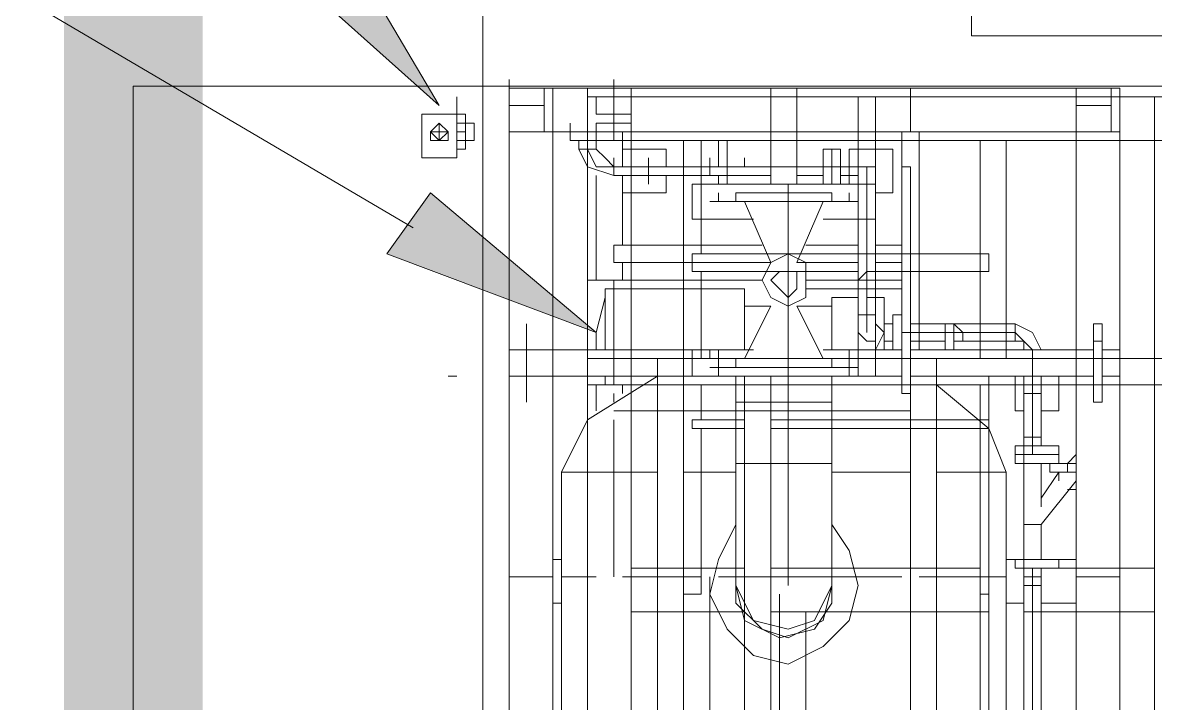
# Model space of a CAD drawing. Header units: inches. Extents: x -1128 to 651, y 96 to 845.
# Drawn here: x -924.321 to -920.634, y 728.266 to 730.481 of the extents above; entities that cross this region are included whole.
import ezdxf

# ---------------------------------------------------------------- set-up
doc = ezdxf.new("R2010")
doc.units = ezdxf.units.IN
doc.header["$MEASUREMENT"] = 0
doc.linetypes.add('DIVIDE', pattern=[1.25, 0.5, -0.25, 0, -0.25, 0, -0.25])
doc.layers.add('BORDER', color=4, linetype='Continuous')
doc.layers.add('Layer 1', color=7, linetype='Continuous')
doc.layers.add('Equipment', color=7, linetype='Continuous', lineweight=0)
doc.layers.add('Layout', color=6, linetype='Continuous', lineweight=18)

msp = doc.modelspace()

# ---------------------------------------------------------------- hatches: boundary and pattern name
at = {"layer": 'Layer 1', "lineweight": 0}
for points in [[(-923.334, 730.8365), (-922.9649, 730.2116), (-923.5046, 730.6944)], [(-922.9933, 729.9276), (-922.4537, 729.4732), (-923.1353, 729.7288)]]:
    msp.add_hatch(color=0, dxfattribs=at).paths.add_polyline_path(points)

# ---------------------------------------------------------------- linework, layer by layer
at = {"layer": 'BORDER', "lineweight": 0}
msp.add_lwpolyline([(-920.3512, 730.2748), (-923.9612, 730.2748), (-923.9612, 723.0548), (-920.3512, 723.0548)], close=True, dxfattribs=at)
at = {"layer": 'Equipment', "color": 0}
for points in [[(-922.8228, 723.0548), (-915.6093, 723.0548), (-915.6093, 735.6927), (-922.8228, 735.6927), (-922.8228, 723.0548)], [(-922.7377, 730.2684), (-922.7377, 730.2968)], [(-922.3968, 730.2968), (-922.3968, 730.2401)], [(-922.3968, 730.2401), (-922.3968, 730.2968)], [(-920.7496, 730.2684), (-922.7377, 730.2684)], [(-920.7496, 730.1265), (-922.7377, 730.1265), (-922.7377, 730.2684)], [(-922.7377, 723.14), (-922.5956, 723.14), (-922.5956, 730.2684)], [(-922.7377, 723.14), (-922.7377, 730.2684), (-922.5956, 730.2684)], [(-922.7377, 730.2116), (-922.624, 730.2116), (-922.624, 730.2684)], [(-922.7377, 730.2684), (-922.7377, 730.1265)], [(-922.624, 730.2116), (-922.7377, 730.2116), (-922.7377, 730.2684)], [(-922.5956, 730.2684), (-922.624, 730.2684)], [(-922.5956, 730.1265), (-922.5956, 730.2684)], [(-922.4821, 730.2401), (-922.4821, 730.2684)], [(-922.4821, 730.1832), (-922.4821, 730.2684)], [(-922.3968, 730.098), (-922.3968, 730.2684)], [(-922.3402, 730.2401), (-922.3402, 730.2684)], [(-921.8005, 730.2684), (-921.8856, 730.2684), (-921.8856, 729.956)], [(-921.8005, 729.956), (-921.8005, 730.2684)], [(-921.4312, 730.1265), (-921.4312, 730.2684)], [(-920.8918, 723.14), (-920.8918, 730.2684), (-920.7496, 730.2684), (-920.7496, 723.14), (-920.8918, 723.14)], [(-920.8918, 730.2116), (-920.8918, 730.2684)], [(-920.8918, 730.2684), (-920.8918, 730.1265)], [(-920.8918, 730.2116), (-920.7781, 730.2116), (-920.7781, 730.2684)], [(-920.7496, 730.2684), (-920.7781, 730.2684)], [(-920.7496, 730.2684), (-920.7496, 730.1265)], [(-920.7496, 730.1265), (-920.7496, 730.2684)], [(-922.9081, 730.2116), (-922.9081, 730.2401)], [(-922.7377, 730.1265), (-922.7377, 730.2116)], [(-922.624, 730.2116), (-922.624, 730.1265)], [(-922.4821, 730.2401), (-922.3968, 730.2401)], [(-920.494, 730.2401), (-922.4821, 730.2401)], [(-920.494, 730.098), (-922.4821, 730.098), (-922.4821, 730.2401)], [(-922.4821, 730.2401), (-922.4821, 730.098)], [(-922.4537, 730.2401), (-922.4821, 730.2401)], [(-922.4821, 723.1116), (-922.3402, 723.1116), (-922.3402, 730.2401)], [(-922.4821, 730.2401), (-922.3402, 730.2401)], [(-922.4821, 730.2401), (-922.4821, 729.0188)], [(-922.4537, 730.1832), (-922.3402, 730.1832), (-922.3402, 730.2401)], [(-922.4537, 730.1832), (-922.4537, 730.2401)], [(-922.3402, 730.098), (-922.3402, 730.2401)], [(-921.5449, 730.2401), (-921.6018, 730.2401), (-921.6018, 729.3312), (-921.5449, 729.3312), (-921.5449, 730.2401)], [(-920.8918, 730.2116), (-920.7781, 730.2116)], [(-920.8918, 730.1265), (-920.8918, 730.2116)], [(-920.7781, 730.2116), (-920.7781, 730.1265)], [(-920.6077, 730.1832), (-920.6077, 730.2401), (-920.6362, 730.2401)], [(-920.6362, 730.2401), (-920.6362, 730.098)], [(-920.6362, 723.1116), (-920.6362, 730.2401), (-920.494, 730.2401), (-920.494, 729.104)], [(-922.8796, 730.1832), (-922.9081, 730.1832)], [(-922.8796, 730.1548), (-922.8796, 730.1832)], [(-922.8796, 730.1548), (-922.8796, 730.1832)], [(-922.8796, 730.1548), (-922.8796, 730.1832)], [(-922.4821, 730.1265), (-922.4821, 730.1832)], [(-922.9365, 730.1265), (-922.9649, 730.1548), (-922.9649, 730.1265), (-922.9933, 730.1265), (-922.9649, 730.098), (-922.9365, 730.098), (-922.9365, 730.1265), (-922.9649, 730.1548), (-922.9649, 730.1265), (-922.9933, 730.1265), (-922.9649, 730.098), (-922.9365, 730.098), (-922.9365, 730.1265), (-922.9649, 730.1265), (-922.9649, 730.098), (-922.9365, 730.1265), (-922.9649, 730.1265), (-922.9649, 730.098), (-922.9365, 730.1265)], [(-922.9365, 730.1265), (-922.9649, 730.1548), (-922.9933, 730.1265), (-922.9933, 730.098), (-922.9649, 730.098), (-922.9365, 730.098), (-922.9365, 730.1265), (-922.9649, 730.1548), (-922.9933, 730.1265), (-922.9933, 730.098), (-922.9649, 730.098), (-922.9365, 730.098), (-922.9365, 730.1265), (-922.9649, 730.1548), (-922.9649, 730.1265), (-922.9933, 730.1265), (-922.9649, 730.098), (-922.9365, 730.098), (-922.9365, 730.1265), (-922.9649, 730.1548), (-922.9649, 730.1265), (-922.9933, 730.1265), (-922.9649, 730.098), (-922.9365, 730.098), (-922.9365, 730.1265)], [(-922.9365, 730.1265), (-922.9649, 730.1265), (-922.9649, 730.098), (-922.9365, 730.1265), (-922.9649, 730.1265), (-922.9649, 730.098), (-922.9365, 730.1265), (-922.9649, 730.1548), (-922.9933, 730.1265), (-922.9933, 730.098), (-922.9649, 730.098), (-922.9365, 730.098), (-922.9365, 730.1265), (-922.9649, 730.1548), (-922.9933, 730.1265), (-922.9933, 730.098), (-922.9649, 730.098), (-922.9365, 730.098), (-922.9365, 730.1265)], [(-922.8512, 730.1548), (-922.9081, 730.1548)], [(-922.8796, 730.1265), (-922.8796, 730.1548)], [(-922.8796, 730.1265), (-922.8796, 730.1548)], [(-922.8796, 730.1265), (-922.8796, 730.1548)], [(-922.8796, 730.1265), (-922.8796, 730.1548)], [(-922.7377, 730.1265), (-922.7377, 730.1548)], [(-922.539, 730.1265), (-922.539, 730.1548)], [(-922.4537, 730.1548), (-922.3402, 730.1548)], [(-922.4537, 730.098), (-922.4537, 730.1548)], [(-922.4537, 730.1265), (-922.4537, 730.1548)], [(-922.3968, 730.1265), (-922.3968, 730.1548)], [(-922.3402, 730.1548), (-922.3402, 730.098)], [(-920.8918, 730.1265), (-920.8918, 730.1548)], [(-922.8796, 730.1265), (-922.9081, 730.1265)], [(-922.624, 730.1265), (-922.5956, 730.1265)], [(-922.4821, 730.0696), (-922.4821, 730.1265), (-922.539, 730.1265)], [(-922.539, 730.098), (-922.539, 730.1265)], [(-922.3968, 730.1265), (-922.539, 730.1265)], [(-922.3968, 730.1265), (-922.4821, 730.1265)], [(-922.3968, 730.098), (-922.3968, 730.1265)], [(-922.3684, 730.0127), (-922.3684, 730.1265)], [(-922.3402, 730.098), (-922.3402, 730.1265)], [(-921.4596, 729.6436), (-921.4596, 730.1265)], [(-921.4028, 729.5016), (-921.4028, 730.1265)], [(-920.7781, 730.1265), (-920.7496, 730.1265)], [(-922.8796, 730.098), (-922.9081, 730.098)], [(-922.8512, 730.098), (-922.9081, 730.098)], [(-922.9081, 730.0412), (-922.9081, 730.0696)], [(-922.8796, 730.0696), (-922.9081, 730.0696)], [(-922.539, 730.098), (-922.3968, 730.098)], [(-922.5105, 730.0696), (-922.5105, 730.098)], [(-922.5105, 730.0696), (-922.4537, 730.0696)], [(-922.5105, 730.0696), (-922.4537, 730.0696)], [(-922.5105, 730.0696), (-922.4821, 730.0127), (-922.3968, 729.9844)], [(-922.4821, 730.098), (-922.4537, 730.098)], [(-922.4821, 730.0696), (-922.4537, 730.0127), (-922.3968, 730.0127), (-922.3968, 729.9844)], [(-922.4537, 730.0696), (-922.4537, 730.098)], [(-922.4537, 730.0696), (-922.4537, 730.098)], [(-922.4537, 730.0696), (-922.4253, 730.0412), (-922.3968, 730.0127)], [(-922.2265, 730.0127), (-922.2265, 730.0696), (-922.3684, 730.0696)], [(-922.3684, 730.0127), (-922.3684, 730.0696)], [(-922.1696, 729.388), (-922.1696, 730.098)], [(-922.1128, 729.7288), (-922.1128, 730.098)], [(-922.0846, 730.0127), (-922.0562, 730.0127), (-922.0562, 730.0696)], [(-922.0562, 730.0696), (-922.0562, 730.098)], [(-922.0562, 730.0127), (-922.0562, 730.0696)], [(-922.0277, 730.0696), (-922.0277, 730.098)], [(-922.0277, 730.0696), (-922.0277, 730.0127)], [(-922.0277, 730.0696), (-922.0277, 730.0127)], [(-921.8856, 730.0696), (-921.8856, 730.098)], [(-921.8856, 730.0696), (-921.8856, 729.956)], [(-921.8856, 730.0696), (-921.8856, 729.956)], [(-921.7153, 730.0127), (-921.6868, 730.0127), (-921.6868, 730.0696)], [(-921.7153, 730.0696), (-921.7153, 729.956)], [(-921.7153, 730.0696), (-921.6868, 730.0696)], [(-921.6868, 730.0696), (-921.6868, 730.0127)], [(-921.6584, 730.0696), (-921.6868, 730.0696)], [(-921.6584, 729.956), (-921.6584, 730.0696)], [(-921.6302, 730.0127), (-921.6302, 730.0696), (-921.4881, 730.0696), (-921.4881, 729.9276), (-921.5449, 729.9276)], [(-921.204, 729.388), (-921.204, 730.098)], [(-921.119, 729.388), (-921.119, 730.098)], [(-920.6362, 730.098), (-920.6077, 730.098)], [(-922.3968, 729.9844), (-922.3968, 730.0412)], [(-922.0846, 730.0127), (-922.0846, 730.0412)], [(-922.0846, 730.0127), (-922.0846, 730.0412)], [(-922.0277, 730.0127), (-922.0277, 730.0412)], [(-921.9709, 730.0127), (-921.9709, 730.0412)], [(-921.6302, 730.0127), (-921.6302, 730.0412)], [(-922.0846, 730.0127), (-922.3968, 730.0127)], [(-922.3968, 730.0127), (-922.0846, 730.0127)], [(-922.1696, 730.0127), (-922.1696, 729.9844)], [(-922.1696, 730.0127), (-921.9709, 730.0127)], [(-922.0846, 729.9844), (-922.0846, 730.0127)], [(-922.0846, 730.0127), (-922.0562, 730.0127)], [(-922.0846, 729.9844), (-922.0846, 730.0127)], [(-922.0277, 730.0127), (-921.8856, 730.0127), (-921.8856, 729.9844)], [(-922.0277, 729.9844), (-922.0277, 730.0127)], [(-921.9709, 730.0127), (-922.0277, 730.0127)], [(-921.9424, 730.0127), (-921.9709, 730.0127)], [(-921.9424, 730.0127), (-921.8856, 730.0127)], [(-921.8856, 730.0127), (-921.8574, 730.0127)], [(-921.7153, 730.0127), (-921.8574, 730.0127)], [(-921.8005, 730.0127), (-921.7153, 730.0127)], [(-921.6868, 729.956), (-921.6868, 730.0127)], [(-921.6302, 730.0127), (-921.6868, 730.0127), (-921.6868, 729.956)], [(-921.6302, 730.0127), (-921.6584, 730.0127)], [(-921.5733, 730.0127), (-921.6302, 730.0127), (-921.6302, 729.9844)], [(-921.5733, 730.0127), (-921.6302, 730.0127)], [(-921.6302, 729.9844), (-921.6302, 730.0127)], [(-921.5449, 730.0127), (-921.6018, 730.0127), (-921.6018, 729.956)], [(-921.5449, 730.0127), (-921.6018, 730.0127)], [(-921.5733, 729.9276), (-921.5733, 730.0127)], [(-921.5449, 730.0127), (-921.5449, 729.956)], [(-921.4596, 729.2744), (-921.4596, 730.0127)], [(-921.4312, 730.0127), (-921.4596, 730.0127)], [(-921.4312, 729.2744), (-921.4312, 730.0127)], [(-922.4537, 729.6436), (-922.4537, 729.9844)], [(-922.3968, 729.9844), (-922.0846, 729.9844)], [(-922.3684, 729.7572), (-922.3684, 729.9844)], [(-922.3684, 729.9276), (-922.3684, 729.9844)], [(-922.2833, 729.956), (-922.2833, 729.9844)], [(-922.2265, 729.9276), (-922.2265, 729.9844)], [(-922.1696, 729.9844), (-921.9709, 729.9844)], [(-922.1412, 729.8424), (-922.1412, 729.956), (-921.5449, 729.956), (-921.5449, 729.8424), (-921.7153, 729.8424)], [(-922.0846, 729.9844), (-922.0562, 729.9844)], [(-922.0562, 729.956), (-922.0562, 729.9844)], [(-922.0562, 729.956), (-922.0562, 729.9844)], [(-922.0277, 729.9844), (-922.0277, 729.956)], [(-922.0277, 729.9844), (-922.0277, 729.956)], [(-921.9709, 729.9844), (-922.0277, 729.9844)], [(-921.9709, 729.9844), (-921.9424, 729.9844)], [(-921.9424, 729.9844), (-921.8856, 729.9844)], [(-921.829, 729.9276), (-921.829, 729.956)], [(-921.8005, 729.9844), (-921.7153, 729.9844)], [(-921.6302, 729.9844), (-921.6584, 729.9844)], [(-921.6302, 729.9844), (-921.6018, 729.9844)], [(-921.6302, 729.956), (-921.6302, 729.9844)], [(-922.2265, 729.9276), (-922.3684, 729.9276)], [(-922.0562, 729.8991), (-922.0562, 729.9276)], [(-921.9993, 729.9276), (-921.6868, 729.9276)], [(-921.9993, 729.8991), (-921.9993, 729.9276)], [(-921.829, 729.3596), (-921.829, 729.9276)], [(-921.6868, 729.8991), (-921.6868, 729.9276)], [(-921.6302, 729.8991), (-921.6302, 729.9276)], [(-921.6018, 729.8991), (-921.6018, 729.9276)], [(-921.5733, 729.5301), (-921.5733, 729.9276)], [(-922.0562, 729.8991), (-921.9709, 729.8991)], [(-922.0562, 729.8991), (-921.9709, 729.8991)], [(-922.0562, 729.8991), (-921.6302, 729.8991)], [(-922.0562, 729.8991), (-921.6302, 729.8991)], [(-921.8856, 729.7004), (-921.9709, 729.8991)], [(-921.8005, 729.7004), (-921.7153, 729.8991)], [(-921.7153, 729.8991), (-921.6302, 729.8991)], [(-921.7153, 729.8991), (-921.6302, 729.8991)], [(-921.9424, 729.8424), (-922.1412, 729.8424)], [(-921.6018, 729.6436), (-921.5449, 729.6436), (-921.5449, 729.8424)], [(-921.6018, 729.8424), (-921.6018, 729.6436)], [(-921.914, 729.7572), (-922.3968, 729.7572)], [(-922.3968, 729.7004), (-922.3968, 729.7572)], [(-921.6018, 729.7572), (-921.7721, 729.7572)], [(-921.4596, 729.7572), (-921.5449, 729.7572)], [(-921.8856, 729.7004), (-922.3968, 729.7004)], [(-922.3684, 729.6436), (-922.3684, 729.7004)], [(-921.6018, 729.7288), (-922.1412, 729.7288)], [(-922.1412, 729.672), (-922.1412, 729.7288)], [(-921.7721, 729.6436), (-921.7721, 729.7004), (-921.829, 729.7288), (-921.8856, 729.7004), (-921.914, 729.6436), (-921.8856, 729.5868), (-921.829, 729.5584), (-921.7721, 729.5868), (-921.7721, 729.6436)], [(-921.8005, 729.7288), (-921.8856, 729.7288)], [(-921.6018, 729.7004), (-921.8005, 729.7004)], [(-921.5449, 729.7288), (-921.6018, 729.7288)], [(-921.1756, 729.7288), (-921.5449, 729.7288)], [(-921.4596, 729.7004), (-921.5449, 729.7004)], [(-921.4312, 729.7288), (-921.4596, 729.7288)], [(-921.1756, 729.7288), (-921.1756, 729.672)], [(-921.6018, 729.672), (-922.1412, 729.672)], [(-922.1128, 729.388), (-922.1128, 729.672)], [(-921.8005, 729.6436), (-921.8005, 729.672), (-921.829, 729.672), (-921.8574, 729.672), (-921.8856, 729.6436), (-921.8574, 729.6152), (-921.829, 729.5868), (-921.8005, 729.6152), (-921.8005, 729.6436)], [(-921.5733, 729.672), (-921.6018, 729.6436)], [(-921.5449, 729.672), (-921.5733, 729.672)], [(-921.5733, 729.672), (-921.5733, 729.6436)], [(-921.5733, 729.6436), (-921.5733, 729.672)], [(-921.5733, 729.6436), (-921.5733, 729.672)], [(-921.1756, 729.672), (-921.5449, 729.672)], [(-921.5449, 729.672), (-921.5449, 729.6436)], [(-921.5449, 729.6436), (-921.5449, 729.672)], [(-921.5449, 729.6436), (-921.5449, 729.672)], [(-922.3968, 729.3027), (-922.3968, 729.6436)], [(-921.4596, 729.6436), (-921.7721, 729.6436)], [(-921.5733, 729.6152), (-921.5733, 729.6436)], [(-921.5449, 729.6152), (-921.5449, 729.6436)], [(-921.5449, 729.6152), (-921.5449, 729.6436)], [(-922.4537, 729.4732), (-922.4253, 729.5868), (-922.4253, 729.6152), (-921.9709, 729.6152)], [(-922.4253, 729.6152), (-922.4253, 729.4165)], [(-922.4253, 729.6152), (-922.4253, 729.4165)], [(-921.4596, 729.6152), (-921.7721, 729.6152)], [(-921.6868, 729.5868), (-921.6018, 729.5868)], [(-921.6018, 729.6152), (-921.6018, 729.5301)], [(-921.6018, 729.6152), (-921.5733, 729.6152)], [(-921.5733, 729.6152), (-921.5733, 729.5868)], [(-921.5449, 729.5868), (-921.5733, 729.5868)], [(-921.5449, 729.6152), (-921.5449, 729.5301)], [(-921.5449, 729.6152), (-921.5449, 729.5868)], [(-921.5449, 729.5868), (-921.5165, 729.5868)], [(-921.5165, 729.5868), (-921.5165, 729.4165), (-921.5165, 729.4732), (-921.5165, 729.5868)], [(-921.8856, 729.5584), (-921.9709, 729.5584)], [(-921.8856, 729.5584), (-921.9709, 729.388)], [(-921.6868, 729.5584), (-921.8005, 729.5584)], [(-921.8005, 729.5584), (-921.7153, 729.388)], [(-921.4596, 729.5301), (-921.4596, 729.5584)], [(-921.5449, 729.5301), (-921.6018, 729.5301)], [(-921.5449, 729.5301), (-921.6018, 729.5301), (-921.6018, 729.4732)], [(-921.5733, 729.5301), (-921.5733, 729.4732)], [(-921.5449, 729.5301), (-921.5449, 729.4732)], [(-921.4881, 729.4165), (-921.4881, 729.5301)], [(-921.4596, 729.4165), (-921.4596, 729.5301), (-921.4881, 729.5301)], [(-921.4596, 729.4165), (-921.4596, 729.5301)], [(-922.6809, 729.4448), (-922.6809, 729.4732)], [(-922.6809, 729.4448), (-922.6809, 729.4732)], [(-922.4537, 729.4732), (-922.4537, 729.4165)], [(-921.6018, 729.5016), (-921.6018, 729.4165)], [(-921.6018, 729.4732), (-921.5733, 729.4448), (-921.5449, 729.4448), (-921.5449, 729.4732)], [(-921.6018, 729.4732), (-921.5733, 729.4448), (-921.5449, 729.4448), (-921.5449, 729.4732)], [(-921.5165, 729.4732), (-921.5449, 729.5016)], [(-921.5449, 729.4165), (-921.5165, 729.4732)], [(-921.5165, 729.5016), (-921.4881, 729.5016)], [(-921.4596, 729.4732), (-921.4028, 729.4732)], [(-921.4028, 729.5016), (-921.4312, 729.5016)], [(-921.4028, 729.5016), (-921.4028, 729.4448)], [(-921.4028, 729.5016), (-921.3177, 729.5016)], [(-921.4028, 729.4448), (-921.4028, 729.5016)], [(-921.2893, 729.4732), (-921.4028, 729.4732)], [(-921.3177, 729.4165), (-921.3177, 729.5016)], [(-921.2893, 729.5016), (-921.3177, 729.5016)], [(-921.3177, 729.5016), (-921.3177, 729.4448)], [(-921.3177, 729.4732), (-921.3177, 729.5016)], [(-921.3177, 729.4732), (-921.3177, 729.4448)], [(-921.2893, 729.4165), (-921.2893, 729.5016)], [(-921.2893, 729.5016), (-921.2893, 729.4448)], [(-921.0905, 729.4448), (-921.0905, 729.5016), (-921.2893, 729.5016)], [(-921.2893, 729.4732), (-921.2893, 729.5016)], [(-921.2893, 729.4448), (-921.2609, 729.4448), (-921.2609, 729.4732), (-921.2893, 729.5016)], [(-921.0905, 729.4732), (-921.2893, 729.4732)], [(-921.2893, 729.4448), (-921.2893, 729.4732)], [(-921.0905, 729.4732), (-921.0905, 729.5016)], [(-921.0905, 729.4732), (-921.0905, 729.5016)], [(-921.0905, 729.5016), (-921.0905, 729.4448)], [(-921.0053, 729.4165), (-921.0337, 729.4732), (-921.0905, 729.5016)], [(-921.0337, 729.4165), (-921.0621, 729.4448), (-921.0905, 729.4732)], [(-921.5165, 729.4448), (-921.4881, 729.4448)], [(-921.4028, 729.4448), (-921.4312, 729.4448)], [(-921.4028, 729.4165), (-921.4028, 729.4448)], [(-921.4028, 729.4448), (-921.3177, 729.4448)], [(-921.2893, 729.4448), (-921.0905, 729.4448)], [(-921.0621, 729.4165), (-921.0621, 729.4448), (-921.0905, 729.4448)], [(-920.8349, 729.4448), (-920.8065, 729.4448)], [(-922.7377, 729.4165), (-922.1412, 729.4165)], [(-922.7377, 729.3312), (-922.7377, 729.4165)], [(-922.6809, 729.388), (-922.6809, 729.4165)], [(-921.9424, 729.4165), (-922.1412, 729.4165), (-922.1412, 729.3312)], [(-922.0846, 729.388), (-922.0846, 729.4165)], [(-922.0562, 729.388), (-922.0562, 729.4165)], [(-921.5449, 729.3312), (-921.5449, 729.4165), (-921.7153, 729.4165)], [(-921.6302, 729.388), (-921.6302, 729.4165)], [(-921.5449, 729.4165), (-921.4596, 729.4165)], [(-921.4312, 729.4165), (-920.8349, 729.4165)], [(-921.2893, 729.4165), (-921.3177, 729.4165)], [(-921.0337, 729.388), (-921.0337, 729.4165)], [(-921.0337, 729.388), (-921.0337, 729.4165)], [(-921.0337, 729.388), (-921.0337, 729.4165)], [(-920.8065, 729.4165), (-920.7496, 729.4165)], [(-920.7496, 729.4165), (-920.7496, 729.3312)], [(-920.494, 729.388), (-922.4821, 729.388), (-922.4821, 729.3027)], [(-922.1696, 723.9068), (-922.2549, 723.9068), (-922.2549, 729.388), (-922.1696, 729.388), (-922.1696, 723.9068)], [(-922.1412, 729.388), (-921.5449, 729.388)], [(-921.6018, 729.388), (-922.0846, 729.388)], [(-922.0562, 729.388), (-921.9709, 729.388)], [(-922.0562, 729.388), (-921.9709, 729.388)], [(-921.6302, 729.388), (-922.0562, 729.388)], [(-922.0562, 729.3596), (-922.0562, 729.388)], [(-921.9993, 729.3596), (-921.9993, 729.388)], [(-921.7153, 729.388), (-921.6302, 729.388)], [(-921.7153, 729.388), (-921.6302, 729.388)], [(-921.6868, 729.3596), (-921.6868, 729.388)], [(-921.6302, 729.3596), (-921.6302, 729.388)], [(-921.4596, 729.388), (-921.4312, 729.388)], [(-921.4312, 729.388), (-921.3462, 729.388), (-921.3462, 723.9068)], [(-921.0337, 729.1324), (-921.0337, 729.388)], [(-920.8349, 729.388), (-920.8065, 729.388)], [(-922.7377, 729.3312), (-922.1412, 729.3312)], [(-922.2549, 729.3312), (-922.4821, 729.1891), (-922.5674, 729.0188)], [(-922.4821, 729.3027), (-922.4821, 729.3312)], [(-922.4821, 729.3312), (-922.4821, 729.3027)], [(-922.4253, 729.3312), (-922.4253, 729.3027)], [(-922.4253, 729.3312), (-922.4253, 729.3027)], [(-922.4253, 729.3312), (-922.4253, 729.3027)], [(-921.9993, 729.3312), (-922.1412, 729.3312)], [(-921.6018, 729.3596), (-922.0846, 729.3596)], [(-921.6302, 729.3596), (-922.0562, 729.3596)], [(-921.829, 729.246), (-921.829, 729.3596), (-922.0562, 729.3596)], [(-922.0562, 729.3312), (-922.0562, 729.3596)], [(-922.0562, 729.3312), (-921.6302, 729.3312)], [(-921.9993, 729.3596), (-921.6868, 729.3596)], [(-921.9993, 729.246), (-921.9993, 729.3312)], [(-921.8856, 723.8784), (-921.9709, 723.8784), (-921.9709, 729.3312), (-921.8856, 729.3312), (-921.8856, 723.8784)], [(-921.6302, 729.3596), (-921.829, 729.3596)], [(-921.5449, 729.3312), (-921.6868, 729.3312)], [(-921.6868, 729.246), (-921.6868, 729.3312)], [(-921.6302, 729.3312), (-921.6302, 729.3596)], [(-921.5449, 729.3312), (-921.4596, 729.3312)], [(-921.4596, 729.3312), (-921.4596, 729.3596)], [(-921.4312, 729.3312), (-920.8349, 729.3312)], [(-921.1756, 729.3312), (-921.1756, 723.8784), (-921.0621, 723.8784)], [(-921.1756, 729.3312), (-921.0621, 729.3312), (-921.0621, 723.8784)], [(-921.0905, 729.3312), (-921.0905, 729.2176)], [(-921.0621, 729.3312), (-921.0621, 729.1324)], [(-921.0053, 729.3312), (-921.0053, 729.1324)], [(-920.9484, 729.3312), (-920.9484, 729.2176)], [(-920.8065, 729.3312), (-920.7496, 729.3312)], [(-922.4821, 729.3027), (-920.494, 729.3027)], [(-922.4537, 729.2176), (-922.4537, 729.3027)], [(-922.4253, 729.3027), (-922.3118, 729.3027)], [(-922.3684, 729.2744), (-922.3684, 729.3027)], [(-922.1696, 728.6212), (-922.1696, 729.3027)], [(-922.1128, 729.1891), (-922.1128, 729.3027)], [(-921.3462, 729.3027), (-921.1756, 729.1608), (-921.119, 729.0188)], [(-921.204, 728.6212), (-921.204, 729.3027)], [(-921.0621, 729.2744), (-921.0621, 729.3027)], [(-920.8349, 729.3027), (-920.8065, 729.3027)], [(-922.3968, 729.246), (-922.3968, 729.2744)], [(-921.4312, 729.2744), (-921.4596, 729.2744)], [(-921.4312, 729.2744), (-921.4312, 723.9636)], [(-921.4312, 729.2176), (-922.3968, 729.2176)], [(-921.9993, 729.246), (-921.6868, 729.246)], [(-921.6868, 729.246), (-921.9993, 729.246)], [(-921.9993, 729.0472), (-921.6868, 729.0472), (-921.6868, 729.246)], [(-921.9993, 729.246), (-921.9993, 729.0472)], [(-921.829, 729.0472), (-921.829, 729.246)], [(-921.0621, 729.2176), (-921.0905, 729.2176)], [(-920.9484, 729.2176), (-921.0053, 729.2176)], [(-922.3968, 728.678), (-922.3968, 729.1891)], [(-921.9709, 729.1608), (-922.1412, 729.1608), (-922.1412, 729.1891)], [(-921.9709, 729.1891), (-922.1412, 729.1891)], [(-921.1756, 729.1891), (-921.8856, 729.1891)], [(-922.1128, 728.6212), (-922.1128, 729.1608)], [(-921.1756, 729.1608), (-921.8856, 729.1608)], [(-922.3968, 729.0756), (-922.3968, 729.104)], [(-922.3968, 729.104), (-922.3968, 729.0188)], [(-922.3968, 729.0756), (-922.3968, 729.104)], [(-921.0905, 729.104), (-921.0905, 729.0756)], [(-921.0905, 729.104), (-920.9484, 729.104)], [(-921.0621, 729.1324), (-921.0621, 729.104)], [(-921.0621, 729.1324), (-921.0053, 729.1324)], [(-921.0053, 729.1324), (-921.0621, 729.1324)], [(-921.0337, 729.0756), (-921.0337, 729.1324)], [(-921.0053, 729.1324), (-921.0053, 729.104)], [(-920.9484, 729.104), (-920.9484, 729.0756)], [(-922.3968, 729.0188), (-922.3968, 729.0756)], [(-921.0905, 729.0756), (-920.9484, 729.0756)], [(-920.9484, 729.0756), (-921.0905, 729.0756)], [(-921.0905, 729.0472), (-921.0905, 729.0756)], [(-920.9484, 729.0472), (-920.9484, 729.0756)], [(-920.9202, 729.0472), (-920.8918, 729.0756)], [(-922.4821, 729.0188), (-922.4821, 729.0472)], [(-921.6868, 729.0472), (-921.9993, 729.0472), (-921.9993, 728.6496)], [(-921.829, 729.0472), (-921.829, 728.6496)], [(-921.6868, 729.0472), (-921.6868, 728.6496)], [(-920.9484, 729.0472), (-921.0905, 729.0472)], [(-921.0621, 728.8484), (-921.0621, 729.0472)], [(-921.0053, 728.9052), (-921.0053, 729.0472)], [(-920.8918, 729.0188), (-920.9202, 729.0188), (-920.9202, 729.0472), (-920.9768, 729.0472), (-920.9768, 729.0188), (-920.9484, 729.0188)], [(-920.9484, 729.0472), (-920.9768, 729.0472)], [(-920.8918, 729.0472), (-920.9484, 729.0472)], [(-922.2549, 729.0188), (-922.5674, 729.0188)], [(-922.2549, 729.0188), (-922.5674, 729.0188)], [(-922.5674, 729.0188), (-922.5674, 727.8827)], [(-922.3968, 728.9052), (-922.3968, 729.0188), (-922.4821, 729.0188)], [(-922.4821, 729.0188), (-922.4821, 728.962)], [(-922.4821, 729.0188), (-922.3968, 729.0188), (-922.3968, 728.962)], [(-922.4821, 729.0188), (-922.3968, 729.0188)], [(-921.9993, 729.0188), (-922.1696, 729.0188)], [(-921.9993, 729.0188), (-922.1696, 729.0188)], [(-921.4312, 729.0188), (-921.6868, 729.0188)], [(-921.4312, 729.0188), (-921.6868, 729.0188)], [(-921.119, 729.0188), (-921.3462, 729.0188)], [(-921.119, 729.0188), (-921.3462, 729.0188)], [(-921.119, 729.0188), (-921.119, 727.8827)], [(-920.9484, 729.0188), (-921.0053, 728.9336)], [(-920.8918, 728.9904), (-920.8918, 729.0188), (-920.9202, 729.0188), (-920.9484, 729.0188)], [(-920.9484, 729.0188), (-920.9484, 728.9904)], [(-922.4821, 728.962), (-922.4821, 724.1624)], [(-922.3968, 728.962), (-922.3968, 728.9904)], [(-922.3968, 728.962), (-922.3968, 728.9052)], [(-921.0621, 728.8484), (-921.0053, 728.8484), (-920.8918, 728.9904)], [(-920.9202, 728.962), (-920.8918, 728.962)], [(-921.9993, 728.8484), (-922.0562, 728.7348), (-922.0846, 728.6212), (-922.0277, 728.5076), (-921.9424, 728.4224), (-921.829, 728.394), (-921.7153, 728.4508), (-921.6302, 728.536), (-921.6018, 728.6496)], [(-921.6018, 728.6496), (-921.6302, 728.7632), (-921.6868, 728.8484)], [(-921.0621, 728.8484), (-921.0053, 728.8484)], [(-921.0621, 728.8484), (-921.0621, 728.7348)], [(-921.0053, 728.8484), (-921.0053, 728.7348)], [(-922.5674, 728.7348), (-922.5956, 728.7348)], [(-921.9709, 728.7065), (-922.3402, 728.7065)], [(-921.9993, 728.7065), (-921.9993, 728.5927), (-921.914, 728.5076), (-921.829, 728.4791), (-921.7153, 728.536), (-921.6868, 728.6496)], [(-921.9993, 728.6496), (-921.9709, 728.536), (-921.8574, 728.4791), (-921.7437, 728.5076), (-921.6868, 728.5927), (-921.6868, 728.7065)], [(-921.9993, 728.7065), (-921.9993, 728.6496), (-921.9424, 728.536), (-921.829, 728.5076), (-921.7437, 728.536), (-921.6868, 728.6496)], [(-921.204, 728.7065), (-921.8856, 728.7065)], [(-921.6868, 728.6496), (-921.6868, 728.7065)], [(-921.0621, 728.7348), (-921.119, 728.7348)], [(-921.0905, 728.7065), (-921.0905, 728.7348)], [(-921.0905, 728.7348), (-920.9484, 728.7348)], [(-921.0905, 728.7348), (-921.0905, 728.7065)], [(-921.0905, 728.7065), (-920.9484, 728.7065)], [(-920.6362, 728.7065), (-921.0621, 728.7065)], [(-921.0621, 728.6496), (-921.0621, 728.7065)], [(-921.0337, 728.7065), (-921.0337, 728.6496)], [(-920.8918, 728.7348), (-921.0053, 728.7348)], [(-921.0053, 728.6496), (-921.0053, 728.7065)], [(-920.9484, 728.7065), (-920.9484, 728.7348)], [(-920.9484, 728.7348), (-920.9484, 728.7065)], [(-922.5956, 728.678), (-922.7377, 728.678)], [(-922.4537, 728.678), (-922.5674, 728.678)], [(-922.1128, 728.678), (-922.3684, 728.678)], [(-922.0846, 723.8216), (-922.0846, 728.678)], [(-921.4596, 728.678), (-922.0562, 728.678)], [(-921.119, 728.678), (-921.4028, 728.678)], [(-921.0053, 728.678), (-921.0621, 728.678)], [(-920.7496, 728.678), (-920.8918, 728.678)], [(-921.9993, 728.6496), (-921.9424, 728.536), (-921.829, 728.5076), (-921.7437, 728.536), (-921.6868, 728.6496)], [(-921.0621, 728.6496), (-921.0621, 727.8827)], [(-921.0053, 728.6496), (-921.0621, 728.6496)], [(-921.0053, 728.6496), (-921.0621, 728.6496)], [(-921.0337, 727.0876), (-921.0337, 728.6496)], [(-921.0053, 728.6496), (-921.0053, 727.8827)], [(-922.5674, 728.5927), (-922.5956, 728.5927)], [(-922.1128, 728.6212), (-922.1696, 728.6212)], [(-921.8574, 727.8544), (-921.8574, 728.6212)], [(-921.8574, 728.6212), (-921.8574, 727.8544)], [(-921.1756, 728.6212), (-921.204, 728.6212)], [(-921.204, 727.8544), (-921.204, 728.6212)], [(-921.204, 728.6212), (-921.204, 727.8544)], [(-921.0621, 728.5927), (-921.119, 728.5927)], [(-920.8918, 728.5927), (-921.0053, 728.5927)], [(-921.9709, 728.5644), (-922.3402, 728.5644)], [(-921.1756, 728.5644), (-921.8856, 728.5644)], [(-921.7721, 727.8827), (-921.7721, 728.5644)], [(-920.6362, 728.5644), (-921.0621, 728.5644)]]:
    msp.add_lwpolyline(points, dxfattribs=at)
for points, knots in [([(-922.9081, 730.2116), (-922.9081, 730.2116), (-922.9081, 730.0412), (-922.9081, 730.0412), (-922.9081, 730.0412), (-922.9081, 730.2116), (-922.9081, 730.2116)], [0, 0, 0, 0, 1, 1, 1, 2, 2, 2, 2]), ([(-922.9081, 730.0412), (-922.9081, 730.0412), (-922.9081, 730.2116), (-922.9081, 730.2116), (-922.9081, 730.2116), (-922.9081, 730.0412), (-922.9081, 730.0412)], [0, 0, 0, 0, 1, 1, 1, 2, 2, 2, 2]), ([(-922.9081, 730.0412), (-922.9081, 730.0412), (-922.9081, 730.2116), (-922.9081, 730.2116), (-922.9081, 730.2116), (-922.9081, 730.0412), (-922.9081, 730.0412)], [0, 0, 0, 0, 1, 1, 1, 2, 2, 2, 2]), ([(-922.9081, 730.2116), (-922.9081, 730.2116), (-922.9081, 730.0412), (-922.9081, 730.0412), (-922.9081, 730.0412), (-922.9081, 730.2116), (-922.9081, 730.2116)], [0, 0, 0, 0, 1, 1, 1, 2, 2, 2, 2]), ([(-923.0218, 730.0412), (-923.0218, 730.0412), (-923.0218, 730.1832), (-923.0218, 730.1832), (-923.0218, 730.1832), (-923.0218, 730.0412), (-923.0218, 730.0412)], [0, 0, 0, 0, 1, 1, 1, 2, 2, 2, 2]), ([(-923.0218, 730.1832), (-923.0218, 730.1832), (-923.0218, 730.0412), (-923.0218, 730.0412), (-923.0218, 730.0412), (-923.0218, 730.1832), (-923.0218, 730.1832)], [0, 0, 0, 0, 1, 1, 1, 2, 2, 2, 2]), ([(-923.0218, 730.1832), (-923.0218, 730.1832), (-922.9081, 730.1832), (-922.9081, 730.1832), (-922.9081, 730.1832), (-923.0218, 730.1832), (-923.0218, 730.1832)], [0, 0, 0, 0, 1, 1, 1, 2, 2, 2, 2]), ([(-922.9081, 730.1832), (-922.9081, 730.1832), (-923.0218, 730.1832), (-923.0218, 730.1832), (-923.0218, 730.1832), (-922.9081, 730.1832), (-922.9081, 730.1832)], [0, 0, 0, 0, 1, 1, 1, 2, 2, 2, 2]), ([(-922.9081, 730.0412), (-922.9081, 730.0412), (-922.9081, 730.1832), (-922.9081, 730.1832), (-922.9081, 730.1832), (-922.9081, 730.0412), (-922.9081, 730.0412)], [0, 0, 0, 0, 1, 1, 1, 2, 2, 2, 2]), ([(-922.9081, 730.1832), (-922.9081, 730.1832), (-922.9081, 730.0412), (-922.9081, 730.0412), (-922.9081, 730.0412), (-922.9081, 730.1832), (-922.9081, 730.1832)], [0, 0, 0, 0, 1, 1, 1, 2, 2, 2, 2]), ([(-922.9081, 730.1265), (-922.9081, 730.1265), (-922.9081, 730.1832), (-922.9081, 730.1832), (-922.9081, 730.1832), (-922.9081, 730.1265), (-922.9081, 730.1265)], [0, 0, 0, 0, 1, 1, 1, 2, 2, 2, 2]), ([(-922.8796, 730.1832), (-922.8796, 730.1832), (-922.8796, 730.1265), (-922.8796, 730.1265), (-922.8796, 730.1265), (-922.8796, 730.1832), (-922.8796, 730.1832), (-922.8796, 730.1832), (-922.8796, 730.1265), (-922.8796, 730.1265), (-922.8796, 730.1265), (-922.8796, 730.1832), (-922.8796, 730.1832)], [0, 0, 0, 0, 1, 1, 1, 2, 2, 2, 3, 3, 3, 4, 4, 4, 4]), ([(-922.8796, 730.1548), (-922.8796, 730.1548), (-922.9081, 730.1548), (-922.9081, 730.1548), (-922.9081, 730.1548), (-922.8796, 730.1548), (-922.8796, 730.1548)], [0, 0, 0, 0, 1, 1, 1, 2, 2, 2, 2]), ([(-922.9081, 730.1548), (-922.9081, 730.1548), (-922.9081, 730.098), (-922.9081, 730.098), (-922.9081, 730.098), (-922.9081, 730.1548), (-922.9081, 730.1548)], [0, 0, 0, 0, 1, 1, 1, 2, 2, 2, 2]), ([(-922.9081, 730.1548), (-922.9081, 730.1548), (-922.8796, 730.1548), (-922.8796, 730.1548), (-922.8796, 730.1548), (-922.9081, 730.1548), (-922.9081, 730.1548)], [0, 0, 0, 0, 1, 1, 1, 2, 2, 2, 2]), ([(-922.9081, 730.1548), (-922.9081, 730.1548), (-922.9081, 730.098), (-922.9081, 730.098), (-922.9081, 730.098), (-922.9081, 730.1548), (-922.9081, 730.1548)], [0, 0, 0, 0, 1, 1, 1, 2, 2, 2, 2]), ([(-922.9081, 730.098), (-922.9081, 730.098), (-922.9081, 730.1548), (-922.9081, 730.1548), (-922.9081, 730.1548), (-922.9081, 730.098), (-922.9081, 730.098)], [0, 0, 0, 0, 1, 1, 1, 2, 2, 2, 2]), ([(-922.9081, 730.1548), (-922.9081, 730.1548), (-922.8796, 730.1548), (-922.8796, 730.1548), (-922.8796, 730.1548), (-922.9081, 730.1548), (-922.9081, 730.1548)], [0, 0, 0, 0, 1, 1, 1, 2, 2, 2, 2]), ([(-922.9081, 730.098), (-922.9081, 730.098), (-922.9081, 730.1548), (-922.9081, 730.1548), (-922.9081, 730.1548), (-922.9081, 730.098), (-922.9081, 730.098), (-922.9081, 730.098), (-922.8796, 730.098), (-922.8796, 730.098), (-922.8796, 730.098), (-922.9081, 730.098), (-922.9081, 730.098)], [0, 0, 0, 0, 1, 1, 1, 2, 2, 2, 3, 3, 3, 4, 4, 4, 4]), ([(-922.8796, 730.1548), (-922.8796, 730.1548), (-922.9081, 730.1548), (-922.9081, 730.1548), (-922.9081, 730.1548), (-922.8796, 730.1548), (-922.8796, 730.1548)], [0, 0, 0, 0, 1, 1, 1, 2, 2, 2, 2]), ([(-922.9081, 730.098), (-922.9081, 730.098), (-922.9081, 730.1548), (-922.9081, 730.1548), (-922.9081, 730.1548), (-922.9081, 730.098), (-922.9081, 730.098)], [0, 0, 0, 0, 1, 1, 1, 2, 2, 2, 2]), ([(-922.8796, 730.1548), (-922.8796, 730.1548), (-922.8796, 730.1265), (-922.8796, 730.1265), (-922.8796, 730.1265), (-922.8796, 730.1548), (-922.8796, 730.1548)], [0, 0, 0, 0, 1, 1, 1, 2, 2, 2, 2]), ([(-922.8796, 730.1265), (-922.8796, 730.1265), (-922.8796, 730.1548), (-922.8796, 730.1548), (-922.8796, 730.1548), (-922.8796, 730.1265), (-922.8796, 730.1265)], [0, 0, 0, 0, 1, 1, 1, 2, 2, 2, 2]), ([(-922.8796, 730.1548), (-922.8796, 730.1548), (-922.8796, 730.098), (-922.8796, 730.098), (-922.8796, 730.098), (-922.8796, 730.1548), (-922.8796, 730.1548)], [0, 0, 0, 0, 1, 1, 1, 2, 2, 2, 2]), ([(-922.8796, 730.1548), (-922.8796, 730.1548), (-922.8796, 730.1265), (-922.8796, 730.1265), (-922.8796, 730.1265), (-922.8796, 730.1548), (-922.8796, 730.1548)], [0, 0, 0, 0, 1, 1, 1, 2, 2, 2, 2]), ([(-922.8796, 730.098), (-922.8796, 730.098), (-922.8796, 730.1548), (-922.8796, 730.1548), (-922.8796, 730.1548), (-922.8796, 730.098), (-922.8796, 730.098), (-922.8796, 730.098), (-922.8796, 730.1548), (-922.8796, 730.1548), (-922.8796, 730.1548), (-922.8796, 730.098), (-922.8796, 730.098)], [0, 0, 0, 0, 1, 1, 1, 2, 2, 2, 3, 3, 3, 4, 4, 4, 4]), ([(-922.8796, 730.1265), (-922.8796, 730.1265), (-922.8796, 730.1548), (-922.8796, 730.1548), (-922.8796, 730.1548), (-922.8796, 730.1265), (-922.8796, 730.1265)], [0, 0, 0, 0, 1, 1, 1, 2, 2, 2, 2]), ([(-922.8796, 730.1548), (-922.8796, 730.1548), (-922.8796, 730.098), (-922.8796, 730.098), (-922.8796, 730.098), (-922.8796, 730.1548), (-922.8796, 730.1548)], [0, 0, 0, 0, 1, 1, 1, 2, 2, 2, 2]), ([(-922.8512, 730.1548), (-922.8512, 730.1548), (-922.8512, 730.098), (-922.8512, 730.098), (-922.8512, 730.098), (-922.8512, 730.1548), (-922.8512, 730.1548), (-922.8512, 730.1548), (-922.8512, 730.098), (-922.8512, 730.098), (-922.8512, 730.098), (-922.8512, 730.1548), (-922.8512, 730.1548)], [0, 0, 0, 0, 1, 1, 1, 2, 2, 2, 3, 3, 3, 4, 4, 4, 4]), ([(-922.9081, 730.098), (-922.9081, 730.098), (-922.8796, 730.098), (-922.8796, 730.098), (-922.8796, 730.098), (-922.9081, 730.098), (-922.9081, 730.098)], [0, 0, 0, 0, 1, 1, 1, 2, 2, 2, 2]), ([(-922.8796, 730.098), (-922.8796, 730.098), (-922.9081, 730.098), (-922.9081, 730.098), (-922.9081, 730.098), (-922.8796, 730.098), (-922.8796, 730.098)], [0, 0, 0, 0, 1, 1, 1, 2, 2, 2, 2]), ([(-922.9081, 730.098), (-922.9081, 730.098), (-922.8796, 730.098), (-922.8796, 730.098), (-922.8796, 730.098), (-922.9081, 730.098), (-922.9081, 730.098)], [0, 0, 0, 0, 1, 1, 1, 2, 2, 2, 2]), ([(-922.9081, 730.0696), (-922.9081, 730.0696), (-922.9081, 730.098), (-922.9081, 730.098), (-922.9081, 730.098), (-922.9081, 730.0696), (-922.9081, 730.0696)], [0, 0, 0, 0, 1, 1, 1, 2, 2, 2, 2]), ([(-922.8796, 730.098), (-922.8796, 730.098), (-922.8796, 730.0696), (-922.8796, 730.0696), (-922.8796, 730.0696), (-922.8796, 730.098), (-922.8796, 730.098), (-922.8796, 730.098), (-922.8796, 730.0696), (-922.8796, 730.0696), (-922.8796, 730.0696), (-922.8796, 730.098), (-922.8796, 730.098)], [0, 0, 0, 0, 1, 1, 1, 2, 2, 2, 3, 3, 3, 4, 4, 4, 4]), ([(-922.9081, 730.0412), (-922.9081, 730.0412), (-923.0218, 730.0412), (-923.0218, 730.0412), (-923.0218, 730.0412), (-922.9081, 730.0412), (-922.9081, 730.0412)], [0, 0, 0, 0, 1, 1, 1, 2, 2, 2, 2]), ([(-923.0218, 730.0412), (-923.0218, 730.0412), (-922.9081, 730.0412), (-922.9081, 730.0412), (-922.9081, 730.0412), (-923.0218, 730.0412), (-923.0218, 730.0412)], [0, 0, 0, 0, 1, 1, 1, 2, 2, 2, 2]), ([(-922.2833, 730.0412), (-922.2833, 730.0412), (-922.2833, 729.956), (-922.2833, 729.956), (-922.2833, 729.956), (-922.2833, 730.0412), (-922.2833, 730.0412)], [0, 0, 0, 0, 1, 1, 1, 2, 2, 2, 2]), ([(-922.0846, 729.8991), (-922.0846, 729.8991), (-921.6018, 729.8991), (-921.6018, 729.8991), (-921.6018, 729.8991), (-922.0846, 729.8991), (-922.0846, 729.8991)], [0, 0, 0, 0, 1, 1, 1, 2, 2, 2, 2]), ([(-922.4821, 729.6436), (-922.4821, 729.6436), (-921.914, 729.6436), (-921.914, 729.6436), (-921.914, 729.6436), (-922.4821, 729.6436), (-922.4821, 729.6436)], [0, 0, 0, 0, 1, 1, 1, 2, 2, 2, 2]), ([(-922.4821, 729.4165), (-922.4821, 729.4165), (-922.4821, 729.6436), (-922.4821, 729.6436), (-922.4821, 729.6436), (-922.4821, 729.4165), (-922.4821, 729.4165)], [0, 0, 0, 0, 1, 1, 1, 2, 2, 2, 2]), ([(-921.9709, 729.6152), (-921.9709, 729.6152), (-921.9709, 729.4165), (-921.9709, 729.4165), (-921.9709, 729.4165), (-921.9709, 729.6152), (-921.9709, 729.6152)], [0, 0, 0, 0, 1, 1, 1, 2, 2, 2, 2]), ([(-921.6868, 729.4165), (-921.6868, 729.4165), (-921.6868, 729.5868), (-921.6868, 729.5868), (-921.6868, 729.5868), (-921.6868, 729.4165), (-921.6868, 729.4165)], [0, 0, 0, 0, 1, 1, 1, 2, 2, 2, 2]), ([(-922.6809, 729.5016), (-922.6809, 729.5016), (-922.6809, 729.4448), (-922.6809, 729.4448), (-922.6809, 729.4448), (-922.6809, 729.5016), (-922.6809, 729.5016), (-922.6809, 729.5016), (-922.6809, 729.4448), (-922.6809, 729.4448), (-922.6809, 729.4448), (-922.6809, 729.5016), (-922.6809, 729.5016)], [0, 0, 0, 0, 1, 1, 1, 2, 2, 2, 3, 3, 3, 4, 4, 4, 4]), ([(-920.8349, 729.5016), (-920.8349, 729.5016), (-920.8349, 729.4448), (-920.8349, 729.4448), (-920.8349, 729.4448), (-920.8349, 729.5016), (-920.8349, 729.5016)], [0, 0, 0, 0, 1, 1, 1, 2, 2, 2, 2]), ([(-920.8065, 729.5016), (-920.8065, 729.5016), (-920.8349, 729.5016), (-920.8349, 729.5016), (-920.8349, 729.5016), (-920.8065, 729.5016), (-920.8065, 729.5016)], [0, 0, 0, 0, 1, 1, 1, 2, 2, 2, 2]), ([(-920.8065, 729.4448), (-920.8065, 729.4448), (-920.8065, 729.5016), (-920.8065, 729.5016), (-920.8065, 729.5016), (-920.8065, 729.4448), (-920.8065, 729.4448)], [0, 0, 0, 0, 1, 1, 1, 2, 2, 2, 2]), ([(-922.6809, 729.3027), (-922.6809, 729.3027), (-922.6809, 729.4448), (-922.6809, 729.4448), (-922.6809, 729.4448), (-922.6809, 729.3027), (-922.6809, 729.3027), (-922.6809, 729.3027), (-922.6809, 729.4448), (-922.6809, 729.4448), (-922.6809, 729.4448), (-922.6809, 729.3027), (-922.6809, 729.3027)], [0, 0, 0, 0, 1, 1, 1, 2, 2, 2, 3, 3, 3, 4, 4, 4, 4]), ([(-920.8349, 729.4448), (-920.8349, 729.4448), (-920.8065, 729.4448), (-920.8065, 729.4448), (-920.8065, 729.4448), (-920.8349, 729.4448), (-920.8349, 729.4448)], [0, 0, 0, 0, 1, 1, 1, 2, 2, 2, 2]), ([(-920.8349, 729.4448), (-920.8349, 729.4448), (-920.8349, 729.3027), (-920.8349, 729.3027), (-920.8349, 729.3027), (-920.8349, 729.4448), (-920.8349, 729.4448)], [0, 0, 0, 0, 1, 1, 1, 2, 2, 2, 2]), ([(-920.8065, 729.3027), (-920.8065, 729.3027), (-920.8065, 729.4448), (-920.8065, 729.4448), (-920.8065, 729.4448), (-920.8065, 729.3027), (-920.8065, 729.3027)], [0, 0, 0, 0, 1, 1, 1, 2, 2, 2, 2]), ([(-922.9081, 729.3312), (-922.9081, 729.3312), (-922.9365, 729.3312), (-922.9365, 729.3312), (-922.9365, 729.3312), (-922.9081, 729.3312), (-922.9081, 729.3312)], [0, 0, 0, 0, 1, 1, 1, 2, 2, 2, 2]), ([(-922.6809, 729.3027), (-922.6809, 729.3027), (-922.6809, 729.246), (-922.6809, 729.246), (-922.6809, 729.246), (-922.6809, 729.3027), (-922.6809, 729.3027)], [0, 0, 0, 0, 1, 1, 1, 2, 2, 2, 2]), ([(-922.6809, 729.246), (-922.6809, 729.246), (-922.6809, 729.3027), (-922.6809, 729.3027), (-922.6809, 729.3027), (-922.6809, 729.246), (-922.6809, 729.246)], [0, 0, 0, 0, 1, 1, 1, 2, 2, 2, 2]), ([(-922.3402, 729.3027), (-922.3402, 729.3027), (-922.4821, 729.3027), (-922.4821, 729.3027), (-922.4821, 729.3027), (-922.3402, 729.3027), (-922.3402, 729.3027)], [0, 0, 0, 0, 1, 1, 1, 2, 2, 2, 2]), ([(-920.8349, 729.3027), (-920.8349, 729.3027), (-920.8349, 729.246), (-920.8349, 729.246), (-920.8349, 729.246), (-920.8349, 729.3027), (-920.8349, 729.3027)], [0, 0, 0, 0, 1, 1, 1, 2, 2, 2, 2]), ([(-920.8065, 729.3027), (-920.8065, 729.3027), (-920.8349, 729.3027), (-920.8349, 729.3027), (-920.8349, 729.3027), (-920.8065, 729.3027), (-920.8065, 729.3027)], [0, 0, 0, 0, 1, 1, 1, 2, 2, 2, 2]), ([(-920.8065, 729.246), (-920.8065, 729.246), (-920.8065, 729.3027), (-920.8065, 729.3027), (-920.8065, 729.3027), (-920.8065, 729.246), (-920.8065, 729.246)], [0, 0, 0, 0, 1, 1, 1, 2, 2, 2, 2]), ([(-921.0053, 729.2744), (-921.0053, 729.2744), (-921.0621, 729.2744), (-921.0621, 729.2744), (-921.0621, 729.2744), (-921.0053, 729.2744), (-921.0053, 729.2744)], [0, 0, 0, 0, 1, 1, 1, 2, 2, 2, 2]), ([(-920.8349, 729.246), (-920.8349, 729.246), (-920.8065, 729.246), (-920.8065, 729.246), (-920.8065, 729.246), (-920.8349, 729.246), (-920.8349, 729.246)], [0, 0, 0, 0, 1, 1, 1, 2, 2, 2, 2]), ([(-920.9484, 728.7065), (-920.9484, 728.7065), (-921.0905, 728.7065), (-921.0905, 728.7065), (-921.0905, 728.7065), (-920.9484, 728.7065), (-920.9484, 728.7065)], [0, 0, 0, 0, 1, 1, 1, 2, 2, 2, 2])]:
    msp.add_open_spline(points, degree=3, knots=knots, dxfattribs=at)
at = {"layer": 'Layer 1', "color": 0, "lineweight": 0}
for points in [[(-921.2324, 733.648), (-917.9381, 733.648), (-917.9381, 730.4388), (-921.2324, 730.4388), (-921.2324, 733.648)], [(-923.0502, 729.814), (-928.8437, 733.222)], [(-923.334, 730.8365), (-922.9649, 730.2116), (-923.5046, 730.6944), (-923.334, 730.8365)], [(-922.9933, 729.9276), (-922.4537, 729.4732), (-923.1353, 729.7288), (-922.9933, 729.9276)]]:
    msp.add_lwpolyline(points, dxfattribs=at)
at = {"layer": 'Layout', "linetype": 'DIVIDE', "ltscale": 2, "const_width": 0.4512}
msp.add_lwpolyline([(-923.9612, 723.0548), (-916.7412, 723.0548), (-916.7412, 735.6898), (-923.9612, 735.6898), (-923.9612, 723.0548)], dxfattribs=at)

doc.saveas('drawing.dxf')
